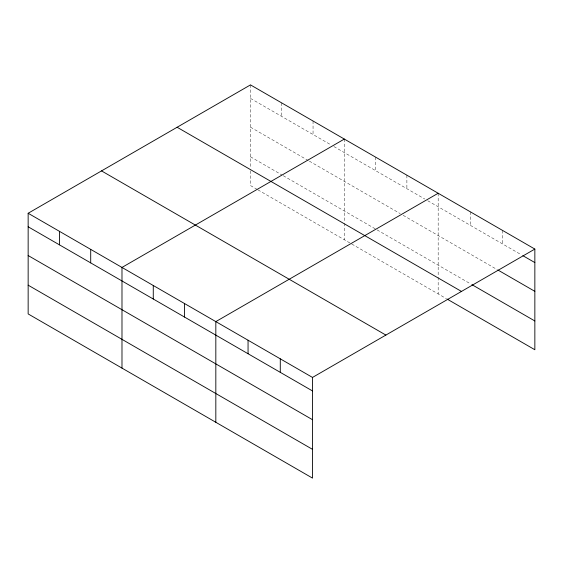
<?xml version="1.0" encoding="UTF-8"?>
<svg xmlns="http://www.w3.org/2000/svg" width="563" height="563" viewBox="0 0 563 563"><rect width="100%" height="100%" fill="white"/><g stroke="black" fill="none" stroke-linecap="round" stroke-linejoin="round"><path stroke-width="0.42" stroke-dasharray="2.81 2.11" d="M250.493 98.405L330.924 144.846M333.901 146.563L424.762 199.02M427.739 200.745L521.359 254.793M250.493 127.168L308.58 160.708M309.326 161.138L400.187 213.595M403.164 215.312L497.375 269.705M250.493 156.803L281.767 174.861M283.259 175.719L375.605 229.035M377.097 229.901L470.394 283.766M257.192 189.435L250.493 185.565L250.493 169.006M257.938 189.865L351.031 243.61M351.776 244.039L446.41 298.679M502.625 230.464L502.625 243.976M470.394 211.857L470.394 225.369M438.169 193.25L438.169 276.489M438.169 277.362L438.169 293.921M406.887 175.192L406.887 188.704M375.605 157.133L375.605 170.645M344.331 139.075L344.331 222.308M344.331 223.18L344.331 239.739M313.049 121.017L313.049 134.529M281.767 102.952L281.767 116.471M250.493 84.893L250.493 168.133"/><path stroke-width="0.84" d="M28.15 213.264L312.507 377.435L312.507 478.107L28.15 313.929L28.15 213.264L250.493 84.893L534.85 249.071L534.85 349.736L447.163 299.108M344.331 139.075L121.988 267.439L121.988 368.111M438.169 193.25L215.826 321.614L215.826 422.285M312.507 377.435L534.85 249.071M522.858 255.658L534.85 262.583M498.128 270.141L534.85 291.345M471.893 284.632L534.85 320.973M177.12 127.259L461.477 291.43M101.523 170.899L385.88 335.076M28.15 226.776L312.507 390.947M28.15 255.539L312.507 419.709M28.15 285.167L312.507 449.344M280.283 358.828L280.283 372.34M248.058 340.221L248.058 353.733M184.551 303.556L184.551 317.068M153.27 285.497L153.27 299.009M90.706 249.381L90.706 262.893M59.432 231.323L59.432 244.835"/></g></svg>
